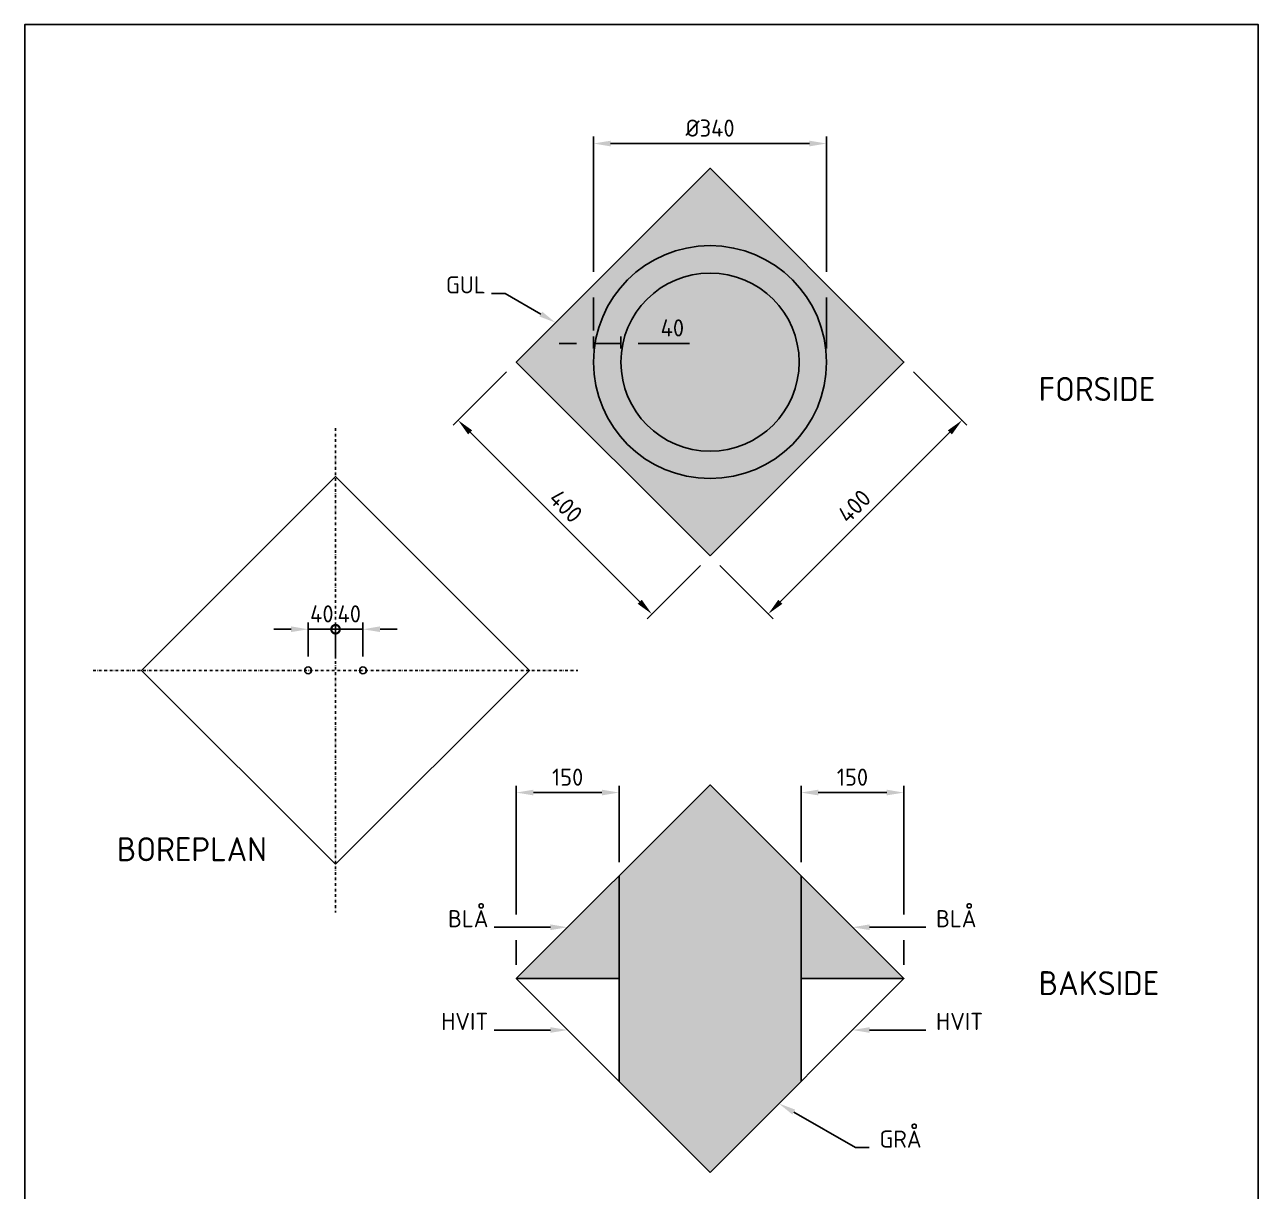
# Model space of a CAD drawing. Header units: millimetres. Extents: x 0 to 1800, y 0 to 2770.
# Drawn here: x 0 to 1800, y 1067 to 2770 of the extents above; entities that cross this region are included whole.
import ezdxf
from ezdxf import colors
from ezdxf.entities.mleader import LeaderData, LeaderLine
from ezdxf.math import Vec2, Vec3

# ---------------------------------------------------------------- set-up
doc = ezdxf.new("R2010")
doc.units = ezdxf.units.MM
doc.linetypes.add('DASHDOT', pattern=[8, 4, -2, 0, -2])
for name, color, linetype in [('DIM-ISO_1-10', 4, 'Continuous'), ('RAMME', 7, 'Continuous'), ('Senterlinjer', 4, 'DASHDOT'), ('Skilt', 7, 'Continuous'), ('Skilt-kontur', 4, 'Continuous'), ('Skravur-Sort', 250, 'Continuous'), ('Tekst', 2, 'Continuous')]:
    doc.layers.add(name, color=color, linetype=linetype)
for name, color, linetype, true_color in [('Skravur-blå', 7, 'Continuous', 0x0000cd), ('Skravur-grå', 7, 'Continuous', 0xd3d3d3), ('Skravur-Gul', 7, 'Continuous', 0xffcc00)]:
    doc.layers.add(name, color=color, linetype=linetype, true_color=true_color)
doc.styles.add('ISO25', font='ISO3098.shx')
doc.styles.add('ISO35', font='ISO3098.shx')
doc.dimstyles.new('DIM-ISO_1-10', dxfattribs={"dimscale": 10, "dimtxt": 2.5, "dimasz": 2.5, "dimexe": 1, "dimexo": 2, "dimgap": 1, "dimtad": 1, "dimdec": 0, "dimdsep": 46, "dimtxsty": 'ISO25', "dimcen": 0, "dimclrd": 256, "dimclre": 256, "dimclrt": 2, "dimadec": 0, "dimazin": 0, "dimtp": 0.1, "dimtm": 0.1, "dimtfac": 0.71, "dimtdec": 0, "dimtmove": 0, "dimatfit": 3, "dimfxl": 1, "dimtzin": 0, "dimarcsym": 0})

# ---------------------------------------------------------------- blocks, each defined once
blk = doc.blocks.new('*D8')
at = {"layer": 'Defpoints', "color": 0, "transparency": 16777216}
for p in [(1132.8, 1649), (1132.8, 1527.4), (1282.8, 1377.4)]:
    blk.add_point(p, dxfattribs=at)
at = {"layer": 'DIM-ISO_1-10', "lineweight": -2, "transparency": 16777216}
for p, q in [((1132.8, 1547.4), (1132.8, 1659)), ((1282.8, 1471.2), (1282.8, 1659)), ((1257.8, 1649), (1157.8, 1649)), ((1282.8, 1397.4), (1282.8, 1433.7))]:
    blk.add_line(p, q, dxfattribs=at)
at = {"layer": 'DIM-ISO_1-10', "transparency": 16777216}
for points in [[(1157.8, 1653.2), (1157.8, 1644.9), (1132.8, 1649)], [(1257.8, 1653.2), (1257.8, 1644.9), (1282.8, 1649)]]:
    blk.add_solid(points, dxfattribs=at)
at = {"layer": 'DIM-ISO_1-10', "color": 2, "transparency": 16777216, "insert": (1207.8, 1671.5), "char_height": 25, "attachment_point": 5, "style": 'ISO25'}
blk.add_mtext('150', dxfattribs=at)
blk = doc.blocks.new('*D9')
at = {"layer": 'Defpoints', "color": 0, "transparency": 16777216}
for p in [(867.2, 1649), (867.2, 1527.4), (717.2, 1377.4)]:
    blk.add_point(p, dxfattribs=at)
at = {"layer": 'DIM-ISO_1-10', "lineweight": -2, "transparency": 16777216}
for p, q in [((717.2, 1471.2), (717.2, 1659)), ((867.2, 1547.4), (867.2, 1659)), ((742.2, 1649), (842.2, 1649)), ((717.2, 1397.4), (717.2, 1433.7))]:
    blk.add_line(p, q, dxfattribs=at)
at = {"layer": 'DIM-ISO_1-10', "transparency": 16777216}
for points in [[(742.2, 1653.2), (742.2, 1644.9), (717.2, 1649)], [(842.2, 1653.2), (842.2, 1644.9), (867.2, 1649)]]:
    blk.add_solid(points, dxfattribs=at)
at = {"layer": 'DIM-ISO_1-10', "color": 2, "transparency": 16777216, "insert": (792.2, 1671.5), "char_height": 25, "attachment_point": 5, "style": 'ISO25'}
blk.add_mtext('150', dxfattribs=at)
blk = doc.blocks.new('*D10')
at = {"layer": 'Defpoints', "color": 0, "transparency": 16777216}
for p in [(717.2, 2277.4), (1000, 1994.6), (915.1, 1909.7)]:
    blk.add_point(p, dxfattribs=at)
at = {"layer": 'DIM-ISO_1-10', "lineweight": -2, "transparency": 16777216}
for p, q in [((703, 2263.3), (625.2, 2185.5)), ((650, 2174.9), (897.5, 1927.4)), ((985.9, 1980.4), (908.1, 1902.7))]:
    blk.add_line(p, q, dxfattribs=at)
at = {"layer": 'DIM-ISO_1-10', "transparency": 16777216}
for points in [[(652.9, 2177.8), (647, 2171.9), (632.3, 2192.6)], [(900.4, 1930.4), (894.5, 1924.5), (915.1, 1909.7)]]:
    blk.add_solid(points, dxfattribs=at)
at = {"layer": 'DIM-ISO_1-10', "color": 2, "transparency": 16777216, "insert": (789.6, 2067.1), "char_height": 25, "attachment_point": 5, "rotation": 315, "style": 'ISO25'}
blk.add_mtext('400', dxfattribs=at)
blk = doc.blocks.new('*D11')
at = {"layer": 'Defpoints', "color": 0, "transparency": 16777216}
for p in [(1282.8, 2277.4), (1367.7, 2192.6), (1000, 1994.6)]:
    blk.add_point(p, dxfattribs=at)
at = {"layer": 'DIM-ISO_1-10', "lineweight": -2, "transparency": 16777216}
for p, q in [((1297, 2263.3), (1374.8, 2185.5)), ((1102.5, 1927.4), (1350, 2174.9)), ((1014.1, 1980.4), (1091.9, 1902.7))]:
    blk.add_line(p, q, dxfattribs=at)
at = {"layer": 'DIM-ISO_1-10', "transparency": 16777216}
for points in [[(1347.1, 2177.8), (1353, 2171.9), (1367.7, 2192.6)], [(1099.6, 1930.4), (1105.5, 1924.5), (1084.9, 1909.7)]]:
    blk.add_solid(points, dxfattribs=at)
at = {"layer": 'DIM-ISO_1-10', "color": 2, "transparency": 16777216, "insert": (1210.4, 2067.1), "char_height": 25, "attachment_point": 5, "rotation": 45, "style": 'ISO25'}
blk.add_mtext('400', dxfattribs=at)
blk = doc.blocks.new('*D12')
at = {"layer": 'Defpoints', "color": 0, "transparency": 16777216}
for p in [(1170, 2596.5), (830, 2277.4), (1170, 2277.4)]:
    blk.add_point(p, dxfattribs=at)
at = {"layer": 'DIM-ISO_1-10', "lineweight": -2, "transparency": 16777216}
for p, q in [((830, 2409), (830, 2606.5)), ((855, 2596.5), (1145, 2596.5)), ((1170, 2409), (1170, 2606.5)), ((830, 2323.5), (830, 2371.5)), ((1170, 2297.4), (1170, 2371.5))]:
    blk.add_line(p, q, dxfattribs=at)
at = {"layer": 'DIM-ISO_1-10', "transparency": 16777216}
for points in [[(855, 2600.6), (855, 2592.3), (830, 2596.5)], [(1145, 2600.6), (1145, 2592.3), (1170, 2596.5)]]:
    blk.add_solid(points, dxfattribs=at)
at = {"layer": 'DIM-ISO_1-10', "color": 2, "transparency": 16777216, "insert": (1000, 2619), "char_height": 25, "attachment_point": 5, "style": 'ISO25'}
blk.add_mtext('%%c340', dxfattribs=at)
blk = doc.blocks.new('*D13')
at = {"layer": 'Defpoints', "color": 0, "transparency": 16777216}
for p in [(870, 2304.8), (830, 2277.4), (870, 2277.4)]:
    blk.add_point(p, dxfattribs=at)
at = {"layer": 'DIM-ISO_1-10', "lineweight": -2, "transparency": 16777216}
for p, q in [((805, 2304.8), (780, 2304.8)), ((830, 2297.4), (830, 2314.8)), ((830, 2304.8), (870, 2304.8)), ((870, 2297.4), (870, 2314.8)), ((895, 2304.8), (970, 2304.8))]:
    blk.add_line(p, q, dxfattribs=at)
at = {"layer": 'DIM-ISO_1-10', "transparency": 16777216}
for points in [[(805, 2308.9), (805, 2300.6), (830, 2304.8)], [(895, 2308.9), (895, 2300.6), (870, 2304.8)]]:
    blk.add_solid(points, dxfattribs=at)
at = {"layer": 'DIM-ISO_1-10', "color": 2, "transparency": 16777216, "insert": (945, 2327.3), "char_height": 25, "attachment_point": 5, "style": 'ISO25'}
blk.add_mtext('40', dxfattribs=at)
blk = doc.blocks.new('_DotSmall')
at = {"color": 0, "linetype": 'ByBlock', "const_width": 0.5}
blk.add_lwpolyline([(-0.0625, 0, 1), (0.0625, 0, 1)], format="xyb", close=True, dxfattribs=at)
blk = doc.blocks.new('*D14')
at = {"layer": 'Defpoints', "color": 0, "transparency": 16777216}
for p in [(453.6, 1887.4), (413.6, 1827.4), (453.6, 1827.4)]:
    blk.add_point(p, dxfattribs=at)
at = {"layer": 'DIM-ISO_1-10', "lineweight": -2, "transparency": 16777216}
for p, q in [((413.6, 1847.4), (413.6, 1897.4)), ((453.6, 1847.4), (453.6, 1897.4)), ((388.6, 1887.4), (363.6, 1887.4)), ((413.6, 1887.4), (453.6, 1887.4)), ((453.6, 1887.4), (478.6, 1887.4))]:
    blk.add_line(p, q, dxfattribs=at)
at = {"layer": 'DIM-ISO_1-10', "transparency": 16777216}
blk.add_solid([(388.6, 1891.6), (388.6, 1883.3), (413.6, 1887.4)], dxfattribs=at)
at = {"layer": 'DIM-ISO_1-10', "lineweight": -2, "transparency": 16777216, "xscale": 25, "yscale": 25, "zscale": 25, "rotation": 180}
blk.add_blockref('_DotSmall', (453.6, 1887.4), dxfattribs=at)
at = {"layer": 'DIM-ISO_1-10', "color": 2, "transparency": 16777216, "insert": (433.6, 1909.9), "char_height": 25, "attachment_point": 5, "style": 'ISO25'}
blk.add_mtext('40', dxfattribs=at)
blk = doc.blocks.new('*D15')
at = {"layer": 'Defpoints', "color": 0, "transparency": 16777216}
for p in [(493.6, 1887.4), (453.6, 1827.4), (493.6, 1827.4)]:
    blk.add_point(p, dxfattribs=at)
at = {"layer": 'DIM-ISO_1-10', "lineweight": -2, "transparency": 16777216}
for p, q in [((453.6, 1847.4), (453.6, 1897.4)), ((493.6, 1847.4), (493.6, 1897.4)), ((453.6, 1887.4), (428.6, 1887.4)), ((453.6, 1887.4), (493.6, 1887.4)), ((518.6, 1887.4), (543.6, 1887.4))]:
    blk.add_line(p, q, dxfattribs=at)
at = {"layer": 'DIM-ISO_1-10', "transparency": 16777216}
blk.add_solid([(518.6, 1891.6), (518.6, 1883.3), (493.6, 1887.4)], dxfattribs=at)
at = {"layer": 'DIM-ISO_1-10', "lineweight": -2, "transparency": 16777216, "xscale": 25, "yscale": 25, "zscale": 25}
blk.add_blockref('_DotSmall', (453.6, 1887.4), dxfattribs=at)
at = {"layer": 'DIM-ISO_1-10', "color": 2, "transparency": 16777216, "insert": (473.6, 1909.9), "char_height": 25, "attachment_point": 5, "style": 'ISO25'}
blk.add_mtext('40', dxfattribs=at)

msp = doc.modelspace()

# ---------------------------------------------------------------- hatches: boundary and pattern name
at = {"layer": 'Skravur-blå'}
h = msp.add_hatch(color=256, dxfattribs=at)
h.dxf.hatch_style = 1
h.paths.add_polyline_path([(867.2, 1377.4), (867.2, 1527.4), (717.2, 1377.4)])
h = msp.add_hatch(color=256, dxfattribs=at)
h.dxf.hatch_style = 1
h.paths.add_polyline_path([(1282.8, 1377.4), (1132.8, 1527.4), (1132.8, 1377.4)])
at = {"layer": 'Skravur-grå'}
h = msp.add_hatch(color=256, dxfattribs=at)
h.dxf.hatch_style = 1
h.paths.add_polyline_path([(1132.8, 1527.4), (1000, 1660.3), (867.2, 1527.4), (867.2, 1227.4), (1000, 1094.6), (1132.8, 1227.4)])
at = {"layer": 'Skravur-Gul'}
h = msp.add_hatch(color=256, dxfattribs=at)
h.dxf.hatch_style = 1
h.paths.add_polyline_path([(1000, 1994.6), (1282.8, 2277.4), (1000, 2560.3), (717.2, 2277.4)])
edge = h.paths.add_edge_path(flags=16)
edge.add_arc((1000, 2277.4), 170, 0, 360)
edge = h.paths.add_edge_path(flags=16)
edge.add_arc((1000, 2277.4), 130, 0, 360)
at = {"layer": 'Skravur-Sort'}
h = msp.add_hatch(color=256, dxfattribs=at)
h.dxf.hatch_style = 1
h.paths.add_polyline_path([(830, 2277.4, 1), (1170, 2277.4, 1)])
h.paths.add_polyline_path([(1130, 2277.4, -1), (870, 2277.4, -1)], flags=16)

# ---------------------------------------------------------------- linework, layer by layer
at = {"layer": 'RAMME'}
msp.add_lwpolyline([(0, 0), (1800, 0), (1800, 2770), (0, 2770)], close=True, dxfattribs=at)
at = {"layer": 'Senterlinjer'}
for p, q in [((453.6, 2181), (453.6, 1473.9)), ((100, 1827.4), (807.1, 1827.4))]:
    msp.add_line(p, q, dxfattribs=at)
at = {"layer": 'Skilt'}
for points in [[(1000, 1994.6), (1282.8, 2277.4), (1000, 2560.3), (717.2, 2277.4)], [(453.6, 1544.6), (736.4, 1827.4), (453.6, 2110.3), (170.7, 1827.4)], [(1000, 1094.6), (1282.8, 1377.4), (1000, 1660.3), (717.2, 1377.4)]]:
    msp.add_lwpolyline(points, close=True, dxfattribs=at)
at = {"layer": 'Skilt-kontur'}
for p, q in [((717.2, 1377.4), (867.2, 1377.4)), ((1282.8, 1377.4), (1132.8, 1377.4))]:
    msp.add_line(p, q, dxfattribs=at)
for points in [[(867.2, 1527.4), (867.2, 1227.4)], [(1132.8, 1527.4), (1132.8, 1227.4)]]:
    msp.add_lwpolyline(points, dxfattribs=at)
for radius in [170, 130]:
    msp.add_circle((1000, 2277.4), radius, dxfattribs=at)
at = {"layer": 'Skravur-Sort'}
for centre in [(413.6, 1827.4), (493.6, 1827.4)]:
    msp.add_circle(centre, 5, dxfattribs=at)

# ---------------------------------------------------------------- texts
at = {"layer": 'Tekst', "color": 7, "style": 'ISO35'}
for s, p in [('FORSIDE', (1479.5, 2220.7)), ('BOREPLAN', (134.5, 1548.8)), ('BAKSIDE', (1479.5, 1353.3))]:
    msp.add_text(s, height=35, dxfattribs=at).set_placement(p)

# ---------------------------------------------------------------- dimensions: what is measured, and where the dimension line sits
at = {"layer": 'DIM-ISO_1-10'}
dim = msp.add_linear_dim(base=(1170, 2596.5), p1=(830, 2277.4), p2=(1170, 2277.4), dimstyle='DIM-ISO_1-10', override={"dimpost": '%%c<>'}, dxfattribs=at)
dim.commit()
dim.dimension.update_dxf_attribs({"geometry": '*D12', "text_midpoint": (1000, 2619)})
for base, p1, p2, picture, middle in [((870, 2304.8), (830, 2277.4), (870, 2277.4), '*D13', (945, 2327.3)), ((867.2, 1649), (717.2, 1377.4), (867.2, 1527.4), '*D9', (792.2, 1671.5))]:
    dim = msp.add_linear_dim(base=base, p1=p1, p2=p2, dimstyle='DIM-ISO_1-10', dxfattribs=at)
    dim.commit()
    dim.dimension.update_dxf_attribs({"geometry": picture, "text_midpoint": middle})
for p1, p2, picture, middle in [((717.2, 2277.4), (1000, 1994.6), '*D10', (789.6, 2067.1)), ((1000, 1994.6), (1282.8, 2277.4), '*D11', (1210.4, 2067.1))]:
    dim = msp.add_aligned_dim(p1=p1, p2=p2, distance=-120, dimstyle='DIM-ISO_1-10', dxfattribs=at)
    dim.commit()
    dim.dimension.update_dxf_attribs({"geometry": picture, "text_midpoint": middle})
for base, p1, p2, override, picture, middle in [((453.6, 1887.4), (413.6, 1827.4), (453.6, 1827.4), {"dimblk2": 'DotSmall', "dimsah": 1}, '*D14', (433.6, 1887.4)), ((493.6, 1887.4), (453.6, 1827.4), (493.6, 1827.4), {"dimblk1": 'DotSmall', "dimsah": 1}, '*D15', (473.6, 1887.4))]:
    dim = msp.add_linear_dim(base=base, p1=p1, p2=p2, dimstyle='DIM-ISO_1-10', override=override, dxfattribs=at)
    dim.commit()
    dim.dimension.update_dxf_attribs({"geometry": picture, "text_midpoint": middle, "dimtype": 160})
dim = msp.add_linear_dim(base=(1132.8, 1649), p1=(1282.8, 1377.4), p2=(1132.8, 1527.4), angle=180, dimstyle='DIM-ISO_1-10', dxfattribs=at)
dim.commit()
dim.dimension.update_dxf_attribs({"geometry": '*D8', "text_midpoint": (1207.8, 1671.5)})

# ---------------------------------------------------------------- leaders
ml = msp.add_multileader_mtext('Standard', dxfattribs=at)
ml.set_content('GUL', color=2, style='ISO25')
ml.set_leader_properties()
ml.build(insert=Vec2(0, 0))
ml.multileader.update_dxf_attribs({"text_left_attachment_type": 7, "text_right_attachment_type": 7, "text_top_attachment_type": 10, "text_bottom_attachment_type": 10, "dogleg_length": 2, "arrow_head_size": 25, "scale": 10})
ctx = ml.context
ctx.base_point, ctx.scale, ctx.char_height, ctx.arrow_head_size, ctx.landing_gap_size, ctx.plane_origin = Vec3(599.6, 2377.6), 10, 25, 25, 15, Vec3(774.7, 2335)
ctx.left_attachment, ctx.right_attachment, ctx.top_attachment, ctx.bottom_attachment = 7, 7, 10, 10
notes = []
notes.append((ctx, [(0, (1, 1, 0), (700.9, 2377.6), (-1, 0), 20, [(0, [(774.7, 2335)], 0, [])])]))
ctx.mtext.insert, ctx.mtext.flow_direction = Vec3(614.6, 2402.6), 5
ml = msp.add_multileader_mtext('Standard', dxfattribs=at)
ml.set_content('BLÅ', color=2, style='ISO25')
ml.set_leader_properties()
ml.build(insert=Vec2(0, 0))
ml.multileader.update_dxf_attribs({"text_left_attachment_type": 7, "text_right_attachment_type": 7, "text_top_attachment_type": 10, "text_bottom_attachment_type": 10, "dogleg_length": 2, "arrow_head_size": 25, "scale": 10})
ctx = ml.context
ctx.base_point, ctx.scale, ctx.char_height, ctx.arrow_head_size, ctx.landing_gap_size, ctx.plane_origin = Vec3(602.7, 1452.4), 10, 25, 25, 15, Vec3(792.2, 1452.4)
ctx.left_attachment, ctx.right_attachment, ctx.top_attachment, ctx.bottom_attachment = 7, 7, 10, 10
notes.append((ctx, [(0, (1, 1, 0), (690.2, 1452.4), (-1, 0), 5, [(0, [(792.2, 1452.4)], 0, [])])]))
ctx.mtext.insert, ctx.mtext.flow_direction = Vec3(617.7, 1477.4), 5
ml = msp.add_multileader_mtext('Standard', dxfattribs=at)
ml.set_content('BLÅ', color=2, style='ISO25')
ml.set_leader_properties()
ml.build(insert=Vec2(0, 0))
ml.multileader.update_dxf_attribs({"text_left_attachment_type": 7, "text_right_attachment_type": 7, "text_top_attachment_type": 10, "text_bottom_attachment_type": 10, "dogleg_length": 2, "arrow_head_size": 25, "scale": 10})
ctx = ml.context
ctx.base_point, ctx.scale, ctx.char_height, ctx.arrow_head_size, ctx.landing_gap_size, ctx.plane_origin = Vec3(1314.8, 1452.4), 10, 25, 25, 15, Vec3(1207.8, 1452.4)
ctx.left_attachment, ctx.right_attachment, ctx.top_attachment, ctx.bottom_attachment = 7, 7, 10, 10
notes.append((ctx, [(0, (1, 1, 0), (1309.8, 1452.4), (1, 0), 5, [(0, [(1207.8, 1452.4)], 0, [])])]))
ctx.mtext.insert, ctx.mtext.flow_direction = Vec3(1329.8, 1477.4), 5
ml = msp.add_multileader_mtext('Standard', dxfattribs=at)
ml.set_content('HVIT', color=2, style='ISO25')
ml.set_leader_properties()
ml.build(insert=Vec2(0, 0))
ml.multileader.update_dxf_attribs({"text_left_attachment_type": 7, "text_right_attachment_type": 7, "text_top_attachment_type": 10, "text_bottom_attachment_type": 10, "dogleg_length": 2, "arrow_head_size": 25, "scale": 10})
ctx = ml.context
ctx.base_point, ctx.scale, ctx.char_height, ctx.arrow_head_size, ctx.landing_gap_size, ctx.plane_origin = Vec3(592.7, 1302.4), 10, 25, 25, 15, Vec3(792.2, 1302.4)
ctx.left_attachment, ctx.right_attachment, ctx.top_attachment, ctx.bottom_attachment = 7, 7, 10, 10
notes.append((ctx, [(0, (1, 1, 0), (690.2, 1302.4), (-1, 0), 5, [(0, [(792.2, 1302.4)], 0, [])])]))
ctx.mtext.insert, ctx.mtext.flow_direction = Vec3(607.7, 1327.4), 5
ml = msp.add_multileader_mtext('Standard', dxfattribs=at)
ml.set_content('HVIT', color=2, style='ISO25')
ml.set_leader_properties()
ml.build(insert=Vec2(0, 0))
ml.multileader.update_dxf_attribs({"text_left_attachment_type": 7, "text_right_attachment_type": 7, "text_top_attachment_type": 10, "text_bottom_attachment_type": 10, "dogleg_length": 2, "arrow_head_size": 25, "scale": 10})
ctx = ml.context
ctx.base_point, ctx.scale, ctx.char_height, ctx.arrow_head_size, ctx.landing_gap_size, ctx.plane_origin = Vec3(1314.8, 1302.4), 10, 25, 25, 15, Vec3(1207.8, 1302.4)
ctx.left_attachment, ctx.right_attachment, ctx.top_attachment, ctx.bottom_attachment = 7, 7, 10, 10
notes.append((ctx, [(0, (1, 1, 0), (1309.8, 1302.4), (1, 0), 5, [(0, [(1207.8, 1302.4)], 0, [])])]))
ctx.mtext.insert, ctx.mtext.flow_direction = Vec3(1329.8, 1327.4), 5
ml = msp.add_multileader_mtext('Standard', dxfattribs=at)
ml.set_content('GRÅ', color=2, style='ISO25')
ml.set_leader_properties()
ml.build(insert=Vec2(0, 0))
ml.multileader.update_dxf_attribs({"text_left_attachment_type": 7, "text_right_attachment_type": 7, "text_top_attachment_type": 10, "text_bottom_attachment_type": 10, "dogleg_length": 2, "arrow_head_size": 25, "scale": 10})
ctx = ml.context
ctx.base_point, ctx.scale, ctx.char_height, ctx.arrow_head_size, ctx.landing_gap_size, ctx.plane_origin = Vec3(1232.2, 1130.7), 10, 25, 25, 15, Vec3(1100.5, 1195.1)
ctx.left_attachment, ctx.right_attachment, ctx.top_attachment, ctx.bottom_attachment = 7, 7, 10, 10
notes.append((ctx, [(0, (1, 1, 0), (1212.2, 1130.7), (1, 0), 20, [(0, [(1100.5, 1195.1)], 0, [])])]))
ctx.mtext.insert, ctx.mtext.flow_direction = Vec3(1247.2, 1155.7), 5
for ctx, leaders in notes:
    for number, flags, end, landing, length, lines in leaders:
        leader = LeaderData()
        leader.index, (leader.has_last_leader_line, leader.has_dogleg_vector, leader.attachment_direction) = number, flags
        leader.last_leader_point, leader.dogleg_vector, leader.dogleg_length = Vec3(end), Vec3(landing), length
        for number, points, colour, breaks in lines:
            line = LeaderLine()
            line.index, line.vertices, line.color, line.breaks = number, Vec3.list(points), colors.encode_raw_color(colour), breaks
            leader.lines.append(line)
        ctx.leaders.append(leader)

doc.saveas('drawing.dxf')
